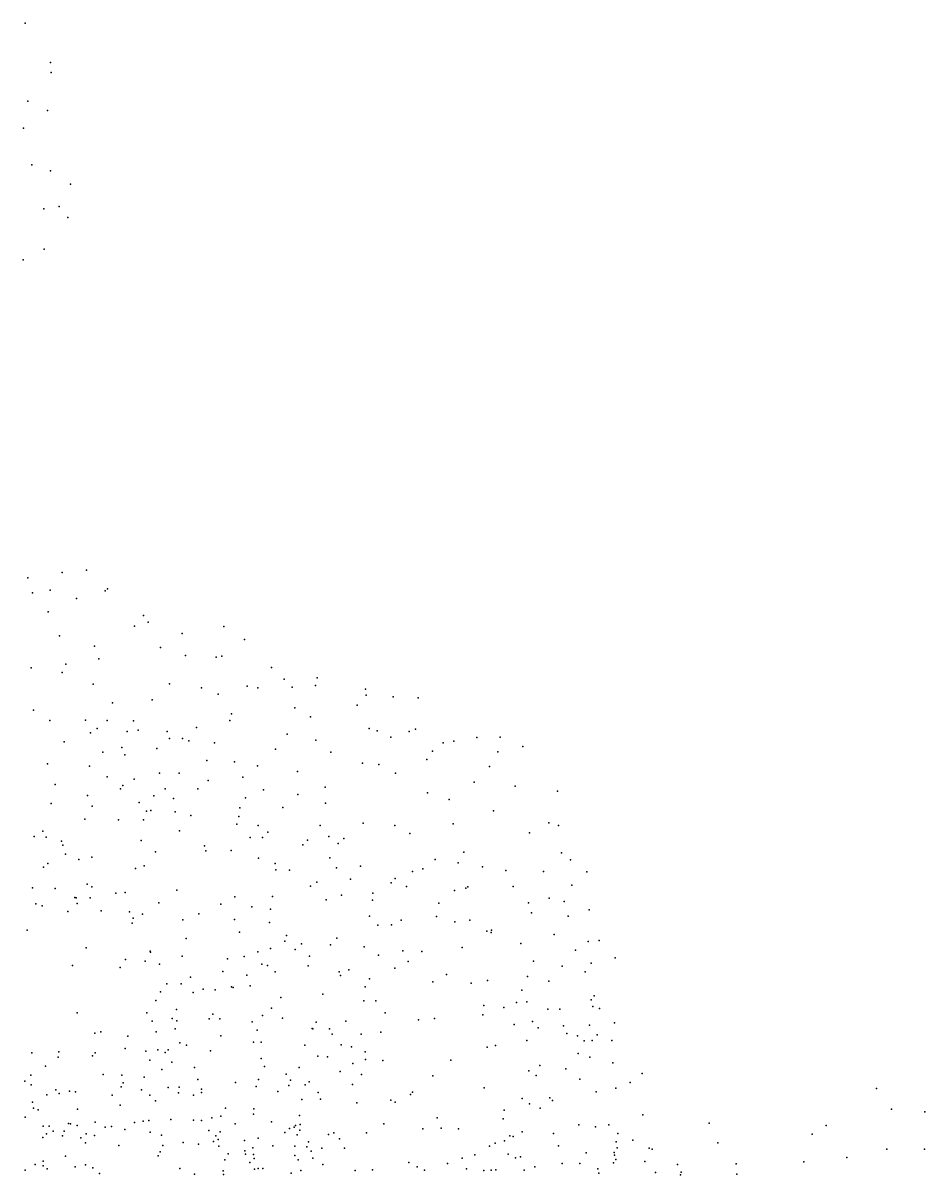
# Model space of a CAD drawing. Header units: metres. Extents: x -23.9 to 23.9, y -28.5 to 28.5.
# Drawn here: x 9.32 to 18.64, y 14.26 to 26.15 of the extents above; entities that cross this region are included whole.
import ezdxf

# ---------------------------------------------------------------- set-up
doc = ezdxf.new("R2010")
doc.units = ezdxf.units.M

msp = doc.modelspace()

# ---------------------------------------------------------------- linework, layer by layer
for p in [(9.3413, 26.1538, -0.9135), (9.6052, 25.7463, -1.2278), (9.6105, 25.6423, -0.7179), (9.3718, 25.3468, -1.5052), (9.5741, 25.2519, -1.1459), (9.326, 25.0682, -0.6726), (9.4132, 24.6905, 0.3058), (9.6054, 24.6275, -0.6529), (9.8118, 24.4893, -0.2546), (9.5345, 24.2335, -0.7721), (9.6945, 24.2594, 0.1536), (9.7833, 24.1469, -0.3079), (9.5402, 23.8187, -0.0928), (9.3207, 23.7068, -0.3738), (9.7254, 20.481, 11.4418), (9.975, 20.5045, 11.1098), (9.3698, 20.4253, 11.4749), (9.4174, 20.2696, 10.0053), (9.5995, 20.297, 10.4443), (10.1704, 20.2898, 10.9075), (10.1931, 20.3094, 10.0379), (9.8732, 20.2116, 11.6044), (9.582, 20.0718, 9.7015), (10.5654, 20.0342, 10.3352), (10.4729, 19.9258, 10.9299), (10.6136, 19.967, 9.7627), (11.3952, 19.9212, 10.0025), (9.6963, 19.8268, 11.7075), (10.9659, 19.8498, 10.5842), (11.6087, 19.7864, 9.2777), (10.0581, 19.7178, 11.4938), (10.7398, 19.7063, 11.1044), (9.7634, 19.534, 9.3506), (10.1033, 19.587, 9.2872), (10.9981, 19.6236, 9.1008), (11.317, 19.6042, 10.2976), (11.3728, 19.6139, 9.0456), (9.405, 19.4935, 9.6074), (9.7256, 19.4477, 11.5417), (11.8883, 19.4993, 9.4215), (12.3598, 19.3933, 9.2486), (10.0464, 19.3252, 11.3865), (10.8346, 19.3315, 11.19), (11.165, 19.2869, 10.7675), (11.6369, 19.3054, 10.2768), (11.7472, 19.2887, 8.535), (12.0166, 19.3786, 9.0818), (12.1019, 19.2966, 8.596), (12.3414, 19.3113, 9.697), (12.8573, 19.2737, 9.1895), (10.6555, 19.165, 8.8833), (11.3366, 19.2248, 8.9558), (12.8656, 19.2112, 8.331), (13.1434, 19.1963, 8.7389), (13.4007, 19.1848, 8.3657), (9.4294, 19.0594, 9.4318), (10.2463, 19.1322, 9.0252), (12.1289, 19.0834, 9.9011), (12.7722, 19.1094, 8.7474), (9.5983, 18.9518, 11.5354), (9.9662, 18.9555, 9.503), (10.1885, 18.952, 7.597), (10.4633, 18.9484, 11.147), (11.4582, 18.9523, 10.6831), (11.4747, 19.0194, 8.4259), (12.2916, 18.9886, 8.4265), (10.0178, 18.8243, 11.2863), (10.0848, 18.8698, 8.0064), (10.3979, 18.8365, 7.356), (10.511, 18.8507, 7.8853), (10.8111, 18.8381, 10.9708), (11.111, 18.8792, 10.5508), (12.0501, 18.8089, 8.2447), (12.897, 18.8688, 9.8933), (12.9786, 18.8445, 7.8255), (13.3076, 18.8372, 9.0456), (13.373, 18.863, 7.8891), (9.746, 18.7293, 7.9316), (10.8326, 18.7668, 8.0279), (10.9684, 18.7649, 7.6068), (11.0346, 18.7419, 8.9283), (11.3, 18.7199, 8.5228), (12.345, 18.7496, 10.0396), (13.121, 18.7784, 9.6124), (13.6591, 18.7213, 8.0828), (13.7699, 18.7366, 8.9486), (14.0076, 18.7773, 7.8426), (14.2479, 18.7783, 8.1598), (14.4839, 18.6833, 7.7826), (10.1463, 18.6249, 9.1302), (10.342, 18.6732, 10.9433), (10.3708, 18.597, 7.106), (10.7036, 18.6616, 8.8628), (11.9282, 18.6538, 10.7023), (12.4997, 18.6239, 8.1021), (13.5508, 18.6342, 7.6277), (14.2251, 18.6268, 7.5341), (9.5723, 18.5048, 11.0386), (10.0074, 18.4793, 8.3136), (11.2198, 18.5373, 7.3541), (11.5054, 18.5244, 7.9154), (11.7414, 18.4837, 8.2625), (12.8274, 18.5113, 7.8144), (12.997, 18.4954, 7.515), (13.4933, 18.5481, 9.2845), (14.138, 18.4746, 8.7602), (10.1898, 18.3699, 9.6515), (10.4678, 18.345, 8.6498), (10.729, 18.4061, 10.906), (10.9328, 18.4089, 7.0943), (11.2323, 18.331, 10.671), (11.5912, 18.3654, 7.6019), (12.1549, 18.4244, 7.9635), (13.1682, 18.4068, 7.2116), (9.6518, 18.2896, 7.271), (10.3281, 18.2467, 7.0085), (10.3521, 18.2789, 9.3385), (10.7881, 18.2468, 9.0097), (11.1278, 18.2472, 8.73), (11.8043, 18.2364, 7.3631), (12.4416, 18.2618, 7.8345), (13.4976, 18.2042, 9.4333), (13.9797, 18.3134, 9.2519), (14.4053, 18.2714, 7.3661), (14.8403, 18.2221, 7.9838), (9.61, 18.0924, 8.6027), (9.985, 18.1765, 8.6337), (10.5218, 18.1039, 10.7842), (10.6729, 18.1741, 9.5337), (10.8759, 18.1473, 6.7715), (11.6189, 18.1536, 6.7504), (12.158, 18.1862, 7.5241), (12.4447, 18.0983, 9.8862), (13.7219, 18.134, 7.1032), (10.0347, 18.0659, 10.2459), (10.596, 18.0154, 7.0879), (10.642, 18.0205, 9.8888), (10.8914, 18.0074, 10.3196), (11.0551, 17.9714, 9.8682), (11.5605, 18.0483, 10.5768), (12.0048, 18.0535, 10.2543), (14.1796, 18.0189, 9.009), (9.9576, 17.9318, 7.1391), (10.3058, 17.9246, 10.4092), (10.5651, 17.9269, 9.2319), (11.5294, 17.8817, 10.1336), (11.549, 17.9596, 8.7522), (11.749, 17.8663, 9.8402), (12.3905, 17.8668, 7.0234), (12.834, 17.8923, 7.302), (13.1615, 17.8662, 9.3999), (13.7646, 17.8848, 9.3639), (14.7522, 17.8955, 8.3574), (14.8517, 17.8671, 7.7059), (9.4354, 17.7517, 7.6379), (9.526, 17.8093, -2.4487), (9.5581, 17.7473, -3.4073), (10.9358, 17.8125, 9.5597), (11.6679, 17.7428, 8.9984), (11.7952, 17.7434, 6.7991), (11.8482, 17.798, -6.1159), (12.4785, 17.7548, -5.7245), (12.6329, 17.732, 7.7766), (13.3149, 17.7834, 7.0276), (14.5522, 17.7918, 6.9752), (9.7184, 17.705, 8.8093), (9.7314, 17.664, -2.921), (10.5402, 17.7104, 7.3578), (11.1965, 17.6573, 6.5603), (11.2089, 17.6061, 9.31), (11.4691, 17.6096, 9.5572), (12.211, 17.6681, 6.6431), (12.2575, 17.7169, 9.8107), (12.5758, 17.6819, -4.9978), (9.7583, 17.5702, 7.4737), (9.8979, 17.5172, -3.7895), (10.0328, 17.5389, 9.0918), (10.6885, 17.5934, 6.921), (11.7516, 17.5282, -5.5802), (12.4882, 17.5345, 6.3384), (13.579, 17.5142, 7.1629), (13.8749, 17.5903, 6.868), (14.8823, 17.5845, 7.2196), (14.9769, 17.5134, 8.4235), (9.5327, 17.437, 8.6824), (9.5764, 17.4744, -4.2931), (10.4832, 17.4222, 9.2479), (10.5712, 17.4488, 7.7639), (11.9266, 17.475, 8.8229), (11.9305, 17.408, -6.6211), (12.0716, 17.407, -4.8345), (12.5579, 17.43, 9.6361), (12.808, 17.4474, -6.152), (13.3441, 17.3919, 10.0458), (13.4512, 17.4183, 9.6713), (13.8162, 17.483, 8.8427), (14.0679, 17.439, 8.5463), (14.306, 17.4014, 6.569), (14.6951, 17.3906, 6.6956), (15.1427, 17.39, 8.0889), (9.9847, 17.2614, 8.8258), (12.3564, 17.283, 9.2256), (12.7035, 17.3115, 9.2392), (13.1234, 17.2749, -5.1429), (13.1656, 17.3187, 6.5054), (14.9902, 17.2507, 7.3171), (9.4169, 17.2233, 8.3828), (9.6524, 17.2154, 7.6739), (10.0323, 17.2345, -4.3893), (10.2797, 17.1687, 7.8491), (10.3756, 17.1762, -4.8121), (10.9095, 17.1999, 7.2386), (11.5074, 17.1307, 9.2399), (11.8965, 17.1329, 8.865), (12.2894, 17.2389, 6.3316), (12.6111, 17.1483, -4.5816), (12.9349, 17.1671, 10.1174), (13.2809, 17.2359, 9.347), (13.7776, 17.1945, 7.674), (13.8932, 17.2201, 9.7671), (13.9163, 17.2331, 6.6685), (14.3845, 17.236, 9.293), (9.4527, 17.0592, -4.7371), (9.5176, 17.0366, -1.4945), (9.8547, 17.1242, -2.2127), (9.868, 17.1213, -5.044), (9.8798, 17.0599, 8.4889), (10.0137, 17.1193, -3.303), (10.7229, 17.0693, 9.0262), (11.3628, 17.0541, 7.1275), (11.6851, 17.0276, 6.932), (12.4519, 17.101, -6.6374), (12.9305, 17.0972, 6.3104), (13.6166, 17.0644, 6.51), (14.5417, 17.0687, 6.5957), (14.7542, 17.1154, 8.5685), (14.9118, 17.0821, 6.7995), (9.7842, 16.9778, 8.1689), (10.1294, 16.9844, -2.678), (10.422, 16.9767, 8.6442), (10.4577, 16.9106, -4.1652), (10.5562, 16.9518, 7.4428), (10.971, 16.894, -6.7881), (11.1356, 16.9543, 9.2311), (11.5035, 16.8946, -6.1506), (11.8762, 17.0038, 6.4066), (12.8986, 16.9308, -5.7858), (13.5899, 16.9272, 10.4548), (14.5729, 16.9653, 9.6078), (14.9519, 16.9302, 7.762), (15.1682, 16.9955, 7.1212), (9.3643, 16.7859, -5.2919), (10.449, 16.8574, -3.4152), (11.8671, 16.8667, 8.6376), (12.9842, 16.8381, 9.2784), (13.1253, 16.8404, -5.3923), (13.2281, 16.8909, 6.4221), (13.7801, 16.8708, 8.7067), (13.9372, 16.8891, 10.2191), (14.1131, 16.7759, 7.8353), (14.1585, 16.787, 9.8751), (11.005, 16.7008, 8.9918), (11.5567, 16.7656, 9.0535), (12.0258, 16.6712, -4.7536), (12.0424, 16.7297, 6.1451), (12.563, 16.7046, 9.899), (14.1552, 16.7636, 8.1808), (14.8067, 16.7403, 6.4563), (15.1574, 16.6707, 7.5927), (15.2716, 16.6804, 6.6814), (9.9735, 16.6036, -5.3294), (10.6322, 16.5686, -6.633), (10.6388, 16.5573, 8.2054), (11.7465, 16.5637, -7.0304), (11.8784, 16.5981, -5.4774), (12.1331, 16.588, 9.0956), (12.1965, 16.6435, 9.526), (12.4953, 16.6343, 6.2225), (12.8432, 16.6134, 5.8422), (13.2447, 16.5725, 5.3782), (13.4391, 16.5661, 5.8252), (13.855, 16.608, 6.0054), (14.4638, 16.65, 6.4943), (15.0261, 16.5809, 8.9884), (9.8307, 16.4209, -1.828), (10.3781, 16.4828, -2.774), (10.5821, 16.4673, -6.0162), (10.7292, 16.436, -4.7122), (10.9647, 16.5184, -4.1078), (11.432, 16.4912, 6.4302), (11.6059, 16.5136, 8.778), (11.7864, 16.4356, 8.4825), (11.8474, 16.4212, 6.1069), (12.2654, 16.4167, 8.8321), (12.2803, 16.5186, -6.7993), (12.9918, 16.5264, 6.1526), (13.2985, 16.4612, 10.4853), (14.5938, 16.4652, 8.6917), (15.1895, 16.4441, 9.509), (15.4359, 16.501, 7.2373), (10.3251, 16.4008, -2.149), (11.049, 16.3003, -7.2771), (11.3856, 16.3582, -4.312), (11.6322, 16.3224, -5.0091), (11.9244, 16.3548, 9.7711), (12.5856, 16.3556, 5.4279), (12.6006, 16.3183, -4.4203), (12.6872, 16.3775, -5.983), (13.1617, 16.3949, -5.0555), (13.6936, 16.329, 5.881), (14.5313, 16.3083, 6.3572), (14.8879, 16.4144, 9.7332), (15.1257, 16.3541, 8.7535), (10.8058, 16.2326, 7.8685), (10.9529, 16.2303, 7.3553), (11.4734, 16.2012, 9.1622), (11.4923, 16.1933, 5.873), (11.6659, 16.2114, 9.5658), (12.8562, 16.2008, 10.6502), (12.8996, 16.2844, 5.1163), (13.5524, 16.2526, 5.2681), (13.9501, 16.2379, 8.2586), (14.1184, 16.2671, 9.8538), (14.7503, 16.2586, 8.059), (10.7416, 16.1505, 8.8643), (11.0779, 16.142, 9.0957), (11.1829, 16.1755, 5.6916), (11.304, 16.1697, 6.5383), (11.9853, 16.0893, 8.7151), (12.4184, 16.1259, 5.6495), (14.4743, 16.1667, 10.0204), (15.1901, 16.066, 7.8331), (15.2191, 16.1082, 6.6782), (10.6923, 16.0582, 7.1102), (10.9058, 15.9652, 5.5509), (11.887, 15.9799, 5.4812), (12.8398, 16.0576, -5.6376), (12.9657, 16.0577, -4.6664), (14.0807, 16.0088, 10.2547), (14.2867, 15.9868, 5.673), (14.4166, 16.04, 5.2267), (14.5263, 16.0457, 8.5688), (14.7419, 15.9706, 6.5331), (14.8644, 15.9715, 9.9361), (15.2051, 15.9964, 9.7432), (15.2768, 15.9772, 7.0423), (9.8787, 15.9321, -5.1349), (10.5979, 15.9321, 8.6308), (10.6544, 15.8477, 6.7997), (10.862, 15.8727, 7.5999), (10.9103, 15.8498, 6.0467), (11.2424, 15.8695, 5.1373), (11.2819, 15.9198, 9.7158), (11.354, 15.8698, 6.3018), (11.689, 15.8401, -6.0467), (11.7942, 15.9034, 6.2504), (12.0009, 15.8764, -6.5571), (12.3486, 15.835, -6.2384), (12.6558, 15.8452, 10.5296), (13.0615, 15.9313, 5.022), (13.4058, 15.86, 10.3999), (13.5695, 15.8731, 5.199), (14.0706, 15.9111, 5.2268), (14.5827, 15.8425, 5.8984), (15.4298, 15.8297, 9.3371), (10.064, 15.7238, -1.3048), (10.1236, 15.7376, -2.5833), (10.697, 15.7355, 8.9846), (10.892, 15.7688, -7.2692), (11.7384, 15.753, 5.1434), (12.3058, 15.7707, -5.5648), (12.3127, 15.7675, 10.0557), (12.4846, 15.7679, 5.4685), (12.5148, 15.7113, -4.5778), (12.8143, 15.7116, 5.1398), (13.0155, 15.7338, 10.5205), (14.3937, 15.8104, 4.8764), (14.6426, 15.7776, 10.3656), (14.9017, 15.7967, 8.1625), (14.9394, 15.7175, 5.046), (15.1727, 15.8048, 8.6854), (15.2504, 15.7054, 6.5565), (10.4048, 15.6902, -1.7356), (10.9404, 15.622, -4.9375), (11.0093, 15.5975, 7.8002), (11.3636, 15.6947, -3.6462), (11.6996, 15.6306, 10.0439), (11.781, 15.6307, -7.2632), (12.2324, 15.5969, -4.0504), (12.6074, 15.6024, -5.1885), (14.2019, 15.5949, 10.4949), (14.5237, 15.6473, 8.6624), (15.048, 15.6936, 6.8885), (15.1181, 15.643, 9.6931), (15.2007, 15.6472, 6.1426), (15.4013, 15.6469, 7.2007), (9.4119, 15.519, -1.0589), (9.6822, 15.4742, -5.3523), (9.691, 15.5286, -5.8313), (10.0398, 15.4896, -0.7426), (10.0667, 15.5177, -6.7216), (10.3766, 15.5624, 8.4594), (10.588, 15.5354, -3.1233), (10.7124, 15.5497, 7.4655), (10.7881, 15.5231, 6.6004), (10.8193, 15.5503, 5.3644), (11.258, 15.5388, 9.8762), (12.3653, 15.4852, 6.0588), (12.465, 15.477, 9.813), (12.7134, 15.582, 10.3075), (12.8563, 15.53, 9.2365), (14.1159, 15.5794, 4.8474), (15.0551, 15.5128, 5.7456), (15.1754, 15.4757, 7.9435), (9.554, 15.3825, -0.5128), (10.6315, 15.4432, 6.9439), (10.7545, 15.3467, 5.655), (10.8566, 15.4239, 6.0896), (11.0927, 15.3683, 9.5986), (11.781, 15.4608, 4.8357), (11.8138, 15.379, -3.9453), (12.1719, 15.3695, -7.095), (12.7281, 15.4084, 5.7918), (12.8598, 15.4519, 9.6247), (13.0356, 15.4409, 6.1352), (13.74, 15.4437, 10.3097), (14.6595, 15.3878, 10.3957), (14.9262, 15.3555, 10.0767), (15.4126, 15.4166, 6.3167), (9.3397, 15.2284, 8.4953), (9.4027, 15.2884, 7.1522), (10.1487, 15.2947, 14.4539), (10.3423, 15.2902, 8.903), (10.5736, 15.2673, 8.036), (11.1267, 15.2452, 5.0716), (11.7543, 15.2434, 9.9909), (12.0379, 15.2993, -6.4729), (12.0849, 15.2372, -5.9596), (12.5975, 15.3268, 9.346), (12.8156, 15.2947, -4.3505), (13.5528, 15.2812, 5.04), (14.5468, 15.3332, 8.42), (14.6196, 15.2843, 9.2169), (15.0738, 15.246, 5.1045), (15.7167, 15.3061, 7.3507), (9.4049, 15.1892, 6.7219), (9.6597, 15.1362, 7.3189), (9.8018, 15.1239, 14.7665), (9.8612, 15.1182, 14.2117), (10.3337, 15.1677, 14.1536), (10.3564, 15.2082, -1.1302), (10.5457, 15.1383, -1.546), (10.8197, 15.1624, 7.1713), (10.9346, 15.1639, 5.3783), (11.1639, 15.145, 7.5233), (11.1645, 15.1101, 9.3552), (11.5139, 15.2117, 4.6631), (11.7277, 15.172, 7.2331), (11.9518, 15.1216, 4.6364), (12.0679, 15.1828, 9.8469), (12.2347, 15.1896, -3.8146), (12.277, 15.2215, 8.8945), (12.3687, 15.1113, 8.4209), (12.7243, 15.191, -4.889), (13.342, 15.1121, 6.2319), (14.0838, 15.1572, 10.3497), (15.24, 15.1177, 5.9796), (15.4423, 15.1537, 6.577), (15.5925, 15.2145, 7.8109), (18.1365, 15.1523, -1.2681), (9.4178, 15.009, 6.1025), (9.568, 15.084, 5.8019), (9.6933, 15.0982, -6.5214), (10.2397, 15.0831, 15.0423), (10.6292, 15.0828, -7.6036), (10.6903, 15.0229, 14.2858), (10.9266, 15.1058, 5.9413), (11.0805, 15.0832, -7.467), (12.1995, 15.036, 5.7362), (12.3922, 15.0399, 5.3547), (12.7674, 15.0039, 9.4153), (13.1202, 15.0292, 5.5733), (13.1645, 15.0107, 5.9312), (13.3238, 15.0895, 9.9397), (14.4755, 15.0486, 8.2473), (14.5522, 14.9937, 9.4625), (14.763, 15.0547, 10.0384), (14.7882, 15.0273, 4.7021), (9.4296, 14.9485, 8.7391), (9.4768, 14.9301, 8.2691), (9.8848, 14.9389, 6.9689), (10.3248, 14.9803, 8.5026), (11.4117, 14.9462, 9.5679), (11.7023, 14.885, 7.4906), (11.7052, 14.9416, -3.7041), (12.175, 14.8709, 9.081), (14.2898, 14.9288, 4.8382), (14.663, 14.9464, 8.582), (15.7238, 14.8802, 7.4907), (18.2925, 14.9371, -1.7645), (18.6371, 14.9102, -1.3398), (9.3442, 14.8544, -18.5896), (9.5277, 14.7603, 14.6069), (9.5915, 14.7604, 14.2338), (9.79, 14.7902, 6.6414), (9.8094, 14.7849, 7.4915), (9.8783, 14.7697, 5.8904), (10.0649, 14.8019, 13.887), (10.2342, 14.76, -0.5267), (10.4738, 14.8007, -2.9528), (10.5621, 14.8138, 8.2225), (10.6185, 14.8189, 15.0425), (10.8487, 14.8306, 14.5983), (11.0804, 14.823, 5.024), (11.1648, 14.8195, 6.491), (11.271, 14.8465, 6.0981), (11.3628, 14.865, 4.6687), (11.5106, 14.7859, 13.9248), (11.8884, 14.8071, 9.4022), (12.1197, 14.7516, 7.3206), (12.1363, 14.7704, 4.7215), (12.1843, 14.7809, 6.7308), (13.0489, 14.7876, 9.655), (13.5996, 14.849, 5.2779), (14.28, 14.8385, 9.8525), (15.0612, 14.7769, 5.8859), (15.234, 14.7554, 4.761), (15.3723, 14.7754, 5.5493), (16.4071, 14.7924, 2.9493), (17.6152, 14.7672, -1.6584), (9.5266, 14.6438, -1.9651), (9.564, 14.6837, 6.2978), (9.6314, 14.7119, -0.3425), (9.7286, 14.6613, 5.219), (9.7468, 14.7105, 15.0494), (9.9186, 14.6427, 5.5043), (9.9722, 14.684, -2.1752), (10.0575, 14.6652, 15.212), (10.1705, 14.7501, -7.0698), (10.373, 14.7272, -1.7891), (10.6342, 14.7008, 8.9144), (10.7499, 14.6699, 14.0914), (11.2395, 14.7174, 13.379), (11.3133, 14.6625, 14.2439), (11.3562, 14.7025, 8.1353), (11.7486, 14.6371, -17.253), (12.0233, 14.6955, -5.829), (12.0727, 14.739, 6.0258), (12.1514, 14.674, -16.0556), (12.1803, 14.7197, 6.3499), (12.4765, 14.6761, -6.3746), (12.5308, 14.693, -4.989), (12.8692, 14.6929, 6.0109), (13.4521, 14.7343, 5.6709), (13.6406, 14.7412, 9.881), (13.8194, 14.7353, 5.9326), (14.3494, 14.6613, 2.5395), (14.3823, 14.6565, 7.9904), (14.4758, 14.7028, 9.0953), (14.8015, 14.6872, 4.5681), (15.4655, 14.6872, 7.7907), (17.4734, 14.6799, -1.1749), (9.9663, 14.5889, 6.9655), (10.3088, 14.5612, -6.3625), (10.7648, 14.5612, -3.3737), (10.9751, 14.5923, 8.937), (11.133, 14.5778, 5.3549), (11.2892, 14.6024, 9.2997), (11.3369, 14.6229, -7.3977), (11.3441, 14.5558, 5.8886), (11.6091, 14.6152, 6.781), (11.6945, 14.5383, 7.2832), (11.902, 14.5584, 6.6075), (12.1283, 14.554, 8.9202), (12.2523, 14.5485, -17.63), (12.2698, 14.6005, 8.5112), (12.408, 14.5331, 6.1207), (12.5886, 14.6302, -16.2001), (12.6404, 14.5349, 9.2423), (14.1405, 14.5548, 5.5357), (14.1967, 14.5876, 9.4405), (14.2935, 14.6092, 2.0643), (14.8518, 14.5573, 2.4766), (15.4465, 14.6005, 6.835), (15.4592, 14.5393, 6.0471), (15.6182, 14.6162, 2.9516), (15.7887, 14.5365, 2.2077), (15.8193, 14.5258, 6.5434), (16.4976, 14.5885, 3.3618), (18.2447, 14.524, -1.9683), (18.6339, 14.5255, -0.8447), (9.5303, 14.4001, 7.6849), (9.7606, 14.4521, 14.0289), (10.7172, 14.4561, 13.4742), (10.7358, 14.4964, -6.9413), (11.4054, 14.4143, 7.5575), (11.4402, 14.4758, 4.7996), (11.6113, 14.5062, -5.6724), (11.6197, 14.4715, -4.1069), (11.7015, 14.4703, 14.2131), (11.7066, 14.4287, -17.7208), (12.128, 14.4585, -3.9726), (12.163, 14.4133, -15.5322), (12.2972, 14.5048, 7.0818), (12.3129, 14.432, 5.2456), (13.8555, 14.4307, 9.8022), (13.9863, 14.4668, 8.4168), (14.3329, 14.4735, 8.646), (14.4062, 14.4341, -0.4718), (14.4599, 14.4445, 4.6533), (15.1392, 14.4854, -0.3724), (15.4255, 14.4899, 0.4801), (15.4289, 14.4632, 5.3946), (15.4432, 14.4164, 7.4155), (15.7445, 14.3988, 0.0269), (17.3873, 14.3947, -1.8752), (17.8284, 14.4376, -0.6651), (9.3441, 14.306, 8.4185), (9.447, 14.3674, -2.4301), (9.5292, 14.3525, 6.4914), (9.5702, 14.3203, -6.0524), (9.8592, 14.3432, 15.0713), (9.9669, 14.3633, 5.7442), (10.0413, 14.3311, -1.2027), (10.9419, 14.3232, 13.1884), (11.3885, 14.2996, 12.7949), (11.6642, 14.387, -16.8359), (11.7101, 14.3174, -16.0645), (11.75, 14.325, 9.0602), (11.7976, 14.3245, 13.1466), (12.0896, 14.2769, 6.862), (12.1907, 14.3026, -5.3167), (12.4177, 14.366, 6.7553), (12.7508, 14.3027, -16.5231), (12.9299, 14.3106, 9.2994), (13.3053, 14.3867, 5.5745), (13.3927, 14.3407, 9.8269), (13.4664, 14.3071, 6.3431), (13.7053, 14.3757, 0.095), (13.9015, 14.3208, 2.6066), (14.0813, 14.3034, 7.6275), (14.1552, 14.3066, 9.0725), (14.2029, 14.3117, 0.1937), (14.4955, 14.3085, 8.1725), (14.6074, 14.3431, 0.5882), (14.8894, 14.3762, 1.9598), (15.0725, 14.3767, -0.8639), (15.2564, 14.3227, 2.4846), (15.2692, 14.2755, 8.0068), (15.4191, 14.3847, 1.8588), (15.8535, 14.2838, 6.0592), (16.0825, 14.3678, 0.7424), (16.1187, 14.2857, 1.8934), (16.6858, 14.3724, 2.6187), (10.1122, 14.2731, -3.3242), (11.0919, 14.2648, 14.436), (11.3901, 14.2639, -3.748), (16.1114, 14.2581, 3.6502), (16.6952, 14.2659, 0.989)]:
    msp.add_point(p)

doc.saveas('drawing.dxf')
